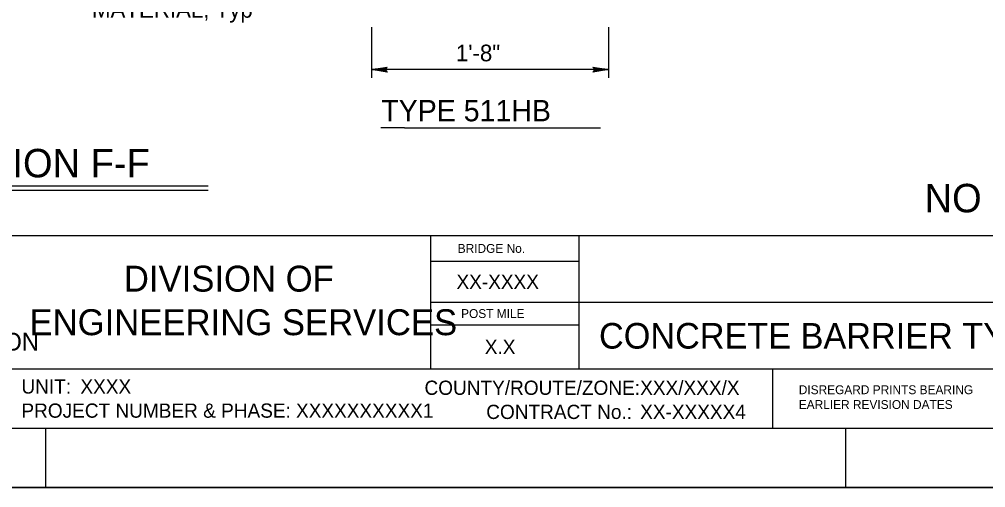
# Model space of a CAD drawing. Extents: x 0 to 2.83, y 0 to 1.83.
# Drawn here: x 1.732 to 2.411, y 0 to 0.329 of the extents above; entities that cross this region are included whole.
import ezdxf

# ---------------------------------------------------------------- set-up
doc = ezdxf.new("R2010")
doc.units = 0
for name, color, linetype in [('str_Border-Plot-Shape-A', 7, 'Continuous'), ('str_Border-Text-A', 7, 'Continuous'), ('str_Border-Title-Block-A', 7, 'Continuous'), ('str_Dimensions-A', 7, 'Continuous'), ('str_Text-A', 7, 'Continuous')]:
    doc.layers.add(name, color=color, linetype=linetype)

msp = doc.modelspace()

# ---------------------------------------------------------------- linework, layer by layer
at = {"layer": 'str_Border-Plot-Shape-A'}
msp.add_lwpolyline([(0, 0), (2.83333, 0), (2.83333, 1.83333), (0, 1.83333)], close=True, dxfattribs=at)
at = {"layer": 'str_Border-Title-Block-A'}
for p, q in [((2.79167, 0.17708), (0.08333, 0.17708)), ((2.02083, 0.17708), (2.02083, 0.08333)), ((2.125, 0.17708), (2.125, 0.08333)), ((2.02083, 0.15929), (2.125, 0.15929)), ((2.79167, 0.13021), (2.02083, 0.13021)), ((2.02083, 0.11458), (2.125, 0.11458)), ((2.79167, 0.08333), (0.08333, 0.08333)), ((2.2614, 0.04167), (2.2614, 0.08333)), ((2.79167, 0.04167), (0.08333, 0.04167)), ((1.75, 0.04167), (1.75, 0)), ((2.31256, 0.04167), (2.31256, 0)), ((2.83333, 0), (0, 0))]:
    msp.add_line(p, q, dxfattribs=at)
at = {"layer": 'str_Dimensions-A'}
for p, q in [((1.97932, 0.32382), (1.97932, 0.28805)), ((2.146, 0.32382), (2.146, 0.28805)), ((1.97932, 0.2939), (1.99031, 0.29573)), ((1.97932, 0.2939), (1.99003, 0.29527)), ((1.98975, 0.29482), (1.97932, 0.2939)), ((1.98947, 0.29436), (1.97932, 0.2939)), ((2.146, 0.2939), (1.97932, 0.2939)), ((1.98918, 0.2939), (1.97932, 0.2939)), ((1.99031, 0.29207), (1.97932, 0.2939)), ((1.97932, 0.2939), (1.98975, 0.29298)), ((1.99003, 0.29252), (1.97932, 0.2939)), ((1.97932, 0.2939), (1.98947, 0.29344)), ((1.98918, 0.2939), (1.98975, 0.29482)), ((1.98975, 0.29298), (1.98918, 0.2939)), ((1.98975, 0.29482), (1.99031, 0.29573)), ((1.98975, 0.29298), (1.99031, 0.29207)), ((2.13557, 0.29481), (2.135, 0.29573)), ((2.135, 0.29573), (2.146, 0.2939)), ((2.146, 0.2939), (2.135, 0.29206)), ((2.13557, 0.29298), (2.135, 0.29206)), ((2.13529, 0.29527), (2.146, 0.2939)), ((2.146, 0.2939), (2.13529, 0.29252)), ((2.146, 0.2939), (2.13557, 0.29481)), ((2.13557, 0.29481), (2.13614, 0.2939)), ((2.13557, 0.29298), (2.146, 0.2939)), ((2.13614, 0.2939), (2.13557, 0.29298)), ((2.146, 0.2939), (2.13585, 0.29436)), ((2.13585, 0.29344), (2.146, 0.2939)), ((2.13614, 0.2939), (2.146, 0.2939))]:
    msp.add_line(p, q, dxfattribs=at)
at = {"layer": 'str_Text-A'}
for p, q in [((2.00257, 0.25308), (1.98579, 0.25308)), ((2.00257, 0.25308), (2.11879, 0.25308)), ((2.11879, 0.25308), (2.13843, 0.25308)), ((2.13843, 0.25308), (2.14043, 0.25308)), ((1.65801, 0.21217), (1.86452, 0.21217)), ((1.65801, 0.20917), (1.86452, 0.20917))]:
    msp.add_line(p, q, dxfattribs=at)

# ---------------------------------------------------------------- texts
at = {"layer": 'str_Border-Text-A'}
for s, height, p in [('NO SCALE', 0.02, (2.36821, 0.19359)), ('XX-XXXX', 0.01, (2.03905, 0.13975)), ('CONCRETE BARRIER TYPE 511H DETAILS No. 4', 0.018, (2.13927, 0.09777)), ('X.X', 0.01, (2.05895, 0.09396)), ('XXXX', 0.01, (1.77462, 0.06613)), ('XXX/XXX/X', 0.01, (2.16821, 0.06524)), ('XXXXXXXXXX1', 0.01, (1.92622, 0.04917)), ('XX-XXXXX4', 0.01, (2.16821, 0.04828))]:
    msp.add_text(s, height=height, dxfattribs=at).set_placement(p)
at = {"layer": 'str_Border-Title-Block-A'}
for s, height, p in [('BRIDGE No.', 0.006249, (2.03993, 0.16506)), ('DIVISION OF', 0.0182285, (1.80517, 0.13783)), ('ENGINEERING SERVICES', 0.0182285, (1.73883, 0.1072)), ('POST MILE', 0.006249, (2.04231, 0.11927)), ('DEPARTMENT OF TRANSPORTATION', 0.0124983, (1.44373, 0.09638)), ('UNIT:', 0.01, (1.73313, 0.06613)), ('COUNTY/ROUTE/ZONE:', 0.01, (2.01655, 0.06524)), ('DISREGARD PRINTS BEARING', 0.0062491, (2.27972, 0.06572)), ('EARLIER REVISION DATES', 0.0062491, (2.27972, 0.05531)), ('PROJECT NUMBER & PHASE:', 0.01, (1.73313, 0.04917)), ('CONTRACT No.:', 0.01, (2.05997, 0.04828))]:
    msp.add_text(s, height=height, dxfattribs=at).set_placement(p)
at = {"layer": 'str_Dimensions-A'}
msp.add_text('1\'-8"', height=0.0117, dxfattribs=at).set_placement((2.03863, 0.29975))
at = {"layer": 'str_Text-A'}
for s, height, p in [('MATERIAL, Typ', 0.0117, (1.78277, 0.3304)), ('TYPE 511HB', 0.015, (1.98617, 0.25758)), ('SECTION F-F', 0.02, (1.65549, 0.21817))]:
    msp.add_text(s, height=height, dxfattribs=at).set_placement(p)

doc.saveas('drawing.dxf')
